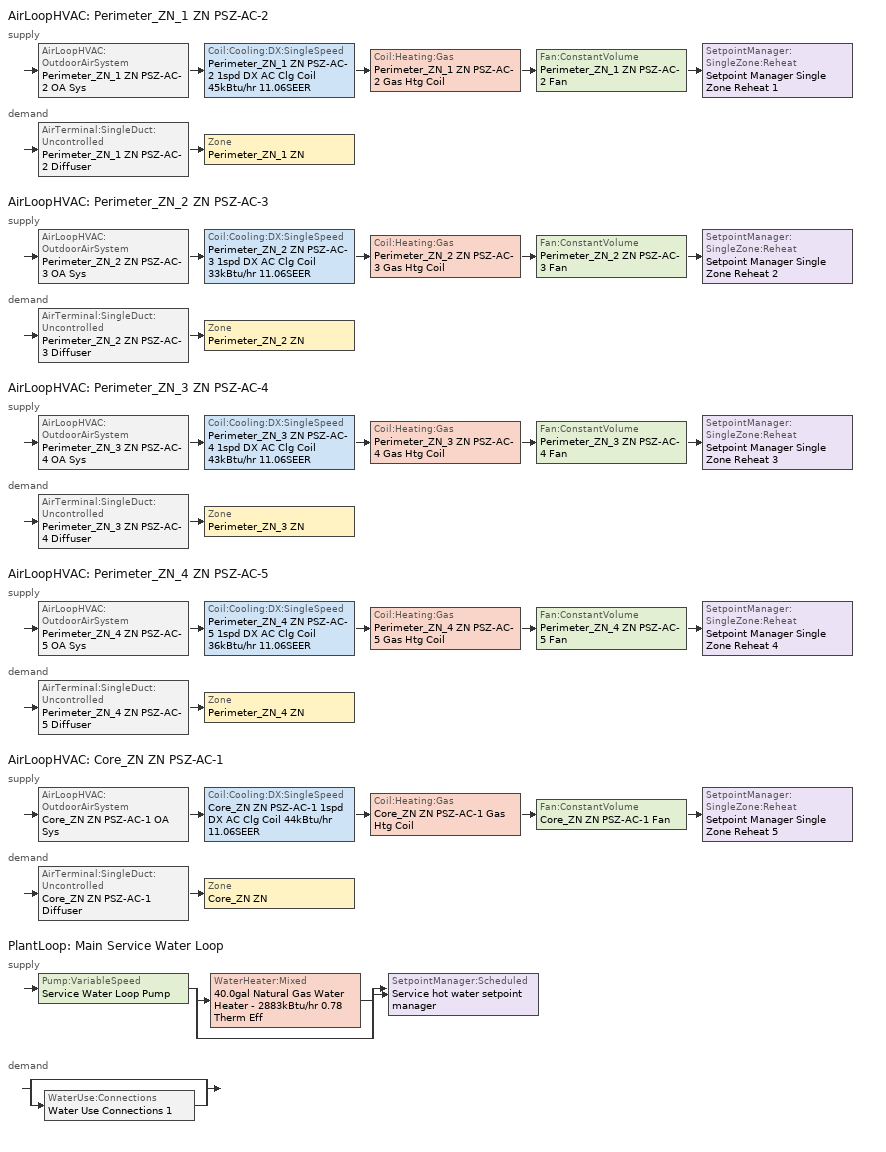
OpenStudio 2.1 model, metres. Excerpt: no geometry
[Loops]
AirLoopHVAC 'Perimeter_ZN_1 ZN PSZ-AC-2'
 supply: AirLoopHVAC:OutdoorAirSystem 'Perimeter_ZN_1 ZN PSZ-AC-2 OA Sys' > Coil:Cooling:DX:SingleSpeed 'Perimeter_ZN_1 ZN PSZ-AC-2 1spd DX AC Clg Coil 45kBtu/hr 11.06SEER' > Coil:Heating:Gas 'Perimeter_ZN_1 ZN PSZ-AC-2 Gas Htg Coil' > Fan:ConstantVolume 'Perimeter_ZN_1 ZN PSZ-AC-2 Fan' > SetpointManager:SingleZone:Reheat 'Setpoint Manager Single Zone Reheat 1'
 demand: AirTerminal:SingleDuct:Uncontrolled 'Perimeter_ZN_1 ZN PSZ-AC-2 Diffuser' > Zone 'Perimeter_ZN_1 ZN'
AirLoopHVAC 'Perimeter_ZN_2 ZN PSZ-AC-3'
 supply: AirLoopHVAC:OutdoorAirSystem 'Perimeter_ZN_2 ZN PSZ-AC-3 OA Sys' > Coil:Cooling:DX:SingleSpeed 'Perimeter_ZN_2 ZN PSZ-AC-3 1spd DX AC Clg Coil 33kBtu/hr 11.06SEER' > Coil:Heating:Gas 'Perimeter_ZN_2 ZN PSZ-AC-3 Gas Htg Coil' > Fan:ConstantVolume 'Perimeter_ZN_2 ZN PSZ-AC-3 Fan' > SetpointManager:SingleZone:Reheat 'Setpoint Manager Single Zone Reheat 2'
 demand: AirTerminal:SingleDuct:Uncontrolled 'Perimeter_ZN_2 ZN PSZ-AC-3 Diffuser' > Zone 'Perimeter_ZN_2 ZN'
AirLoopHVAC 'Perimeter_ZN_3 ZN PSZ-AC-4'
 supply: AirLoopHVAC:OutdoorAirSystem 'Perimeter_ZN_3 ZN PSZ-AC-4 OA Sys' > Coil:Cooling:DX:SingleSpeed 'Perimeter_ZN_3 ZN PSZ-AC-4 1spd DX AC Clg Coil 43kBtu/hr 11.06SEER' > Coil:Heating:Gas 'Perimeter_ZN_3 ZN PSZ-AC-4 Gas Htg Coil' > Fan:ConstantVolume 'Perimeter_ZN_3 ZN PSZ-AC-4 Fan' > SetpointManager:SingleZone:Reheat 'Setpoint Manager Single Zone Reheat 3'
 demand: AirTerminal:SingleDuct:Uncontrolled 'Perimeter_ZN_3 ZN PSZ-AC-4 Diffuser' > Zone 'Perimeter_ZN_3 ZN'
AirLoopHVAC 'Perimeter_ZN_4 ZN PSZ-AC-5'
 supply: AirLoopHVAC:OutdoorAirSystem 'Perimeter_ZN_4 ZN PSZ-AC-5 OA Sys' > Coil:Cooling:DX:SingleSpeed 'Perimeter_ZN_4 ZN PSZ-AC-5 1spd DX AC Clg Coil 36kBtu/hr 11.06SEER' > Coil:Heating:Gas 'Perimeter_ZN_4 ZN PSZ-AC-5 Gas Htg Coil' > Fan:ConstantVolume 'Perimeter_ZN_4 ZN PSZ-AC-5 Fan' > SetpointManager:SingleZone:Reheat 'Setpoint Manager Single Zone Reheat 4'
 demand: AirTerminal:SingleDuct:Uncontrolled 'Perimeter_ZN_4 ZN PSZ-AC-5 Diffuser' > Zone 'Perimeter_ZN_4 ZN'
AirLoopHVAC 'Core_ZN ZN PSZ-AC-1'
 supply: AirLoopHVAC:OutdoorAirSystem 'Core_ZN ZN PSZ-AC-1 OA Sys' > Coil:Cooling:DX:SingleSpeed 'Core_ZN ZN PSZ-AC-1 1spd DX AC Clg Coil 44kBtu/hr 11.06SEER' > Coil:Heating:Gas 'Core_ZN ZN PSZ-AC-1 Gas Htg Coil' > Fan:ConstantVolume 'Core_ZN ZN PSZ-AC-1 Fan' > SetpointManager:SingleZone:Reheat 'Setpoint Manager Single Zone Reheat 5'
 demand: AirTerminal:SingleDuct:Uncontrolled 'Core_ZN ZN PSZ-AC-1 Diffuser' > Zone 'Core_ZN ZN'
PlantLoop 'Main Service Water Loop'
 supply: Pump:VariableSpeed 'Service Water Loop Pump' > split
  | WaterHeater:Mixed '40.0gal Natural Gas Water Heater - 2883kBtu/hr 0.78 Therm Eff'
  | bypass
  join > SetpointManager:Scheduled 'Service hot water setpoint manager'
 demand: split
  | bypass
  | WaterUse:Connections 'Water Use Connections 1'
[Sizing:Zone] Zone Cooling Design Supply Air Temperature Input Method=SupplyAirTemperature; Zone Cooling Design Supply Air Temperature {C}=12.8; Zone Cooling Design Supply Air Temperature Difference {deltaC}=11.11; Zone Heating Design Supply Air Temperature Input Method=SupplyAirTemperature; Zone Heating Design Supply Air Temperature {C}=40; Zone Heating Design Supply Air Temperature Difference {deltaC}=11.11; Zone Cooling Design Supply Air Humidity Ratio {kg-H2O/kg-air}=0.0085; Zone Heating Design Supply Air Humidity Ratio {kg-H2O/kg-air}=0.008; Cooling Design Air Flow Method=DesignDay; Heating Design Air Flow Method=DesignDay; Account for Dedicated Outdoor Air System=No; Dedicated Outdoor Air System Control Strategy=NeutralSupplyAir; Dedicated Outdoor Air Low Setpoint Temperature for Design {C}=autosize; Dedicated Outdoor Air High Setpoint Temperature for Design {C}=autosize
Perimeter_ZN_2 ZN; Core_ZN ZN; Perimeter_ZN_1 ZN; Perimeter_ZN_3 ZN; Perimeter_ZN_4 ZN
[Zone equipment]
Perimeter_ZN_2 ZN: Perimeter_ZN_2 ZN PSZ-AC-3 Diffuser
Core_ZN ZN: Core_ZN ZN PSZ-AC-1 Diffuser
Perimeter_ZN_1 ZN: Perimeter_ZN_1 ZN PSZ-AC-2 Diffuser
Perimeter_ZN_3 ZN: Perimeter_ZN_3 ZN PSZ-AC-4 Diffuser
Perimeter_ZN_4 ZN: Perimeter_ZN_4 ZN PSZ-AC-5 Diffuser
[AirLoopHVAC] Design Supply Air Flow Rate {m3/s}=AutoSize
Name | Availability Schedule | Availability Manager
Perimeter_ZN_1 ZN PSZ-AC-2 | Always On Discrete | Availability Manager Night Cycle 1
Perimeter_ZN_2 ZN PSZ-AC-3 | Always On Discrete | Availability Manager Night Cycle 2
Perimeter_ZN_3 ZN PSZ-AC-4 | Always On Discrete | Availability Manager Night Cycle 3
Perimeter_ZN_4 ZN PSZ-AC-5 | Always On Discrete | Availability Manager Night Cycle 4
Core_ZN ZN PSZ-AC-1 | SmallOffice PSZ-AC Operation | Availability Manager Night Cycle 5
[Sizing:System] Type of Load to Size On=Sensible; Design Outdoor Air Flow Rate {m3/s}=Autosize; Minimum System Air Flow Ratio=1; Preheat Design Temperature {C}=7; Preheat Design Humidity Ratio {kg-H2O/kg-Air}=0.008; Precool Design Temperature {C}=12.8; Precool Design Humidity Ratio {kg-H2O/kg-Air}=0.008; Central Cooling Design Supply Air Temperature {C}=12.8; Central Heating Design Supply Air Temperature {C}=40; Sizing Option=Coincident; 100% Outdoor Air in Cooling=No; 100% Outdoor Air in Heating=No; Central Cooling Design Supply Air Humidity Ratio {kg-H2O/kg-Air}=0.0085; Central Heating Design Supply Air Humidity Ratio {kg-H2O/kg-Air}=0.008; Cooling Design Air Flow Method=DesignDay; Cooling Design Air Flow Rate {m3/s}=0; Heating Design Air Flow Method=DesignDay; Heating Design Air Flow Rate {m3/s}=0; System Outdoor Air Method=ZoneSum; Zone Maximum Outdoor Air Fraction=1; Cooling Supply Air Flow Rate Per Floor Area {m3/s-m2}=0.00996765; Cooling Fraction of Autosized Cooling Supply Air Flow Rate=1; Cooling Supply Air Flow Rate Per Unit Cooling Capacity {m3/s-W}=3.94755e-05; Heating Supply Air Flow Rate Per Floor Area {m3/s-m2}=0.00996765; Heating Fraction of Autosized Heating Supply Air Flow Rate=1; Heating Fraction of Autosized Cooling Supply Air Flow Rate=1; Heating Supply Air Flow Rate Per Unit Heating Capacity {m3/s-W}=3.15882e-05; Cooling Design Capacity Method=CoolingDesignCapacity; Cooling Design Capacity {W}=autosize; Cooling Design Capacity Per Floor Area {W/m2}=234.7; Fraction of Autosized Cooling Design Capacity=1; Heating Design Capacity Method=HeatingDesignCapacity; Heating Design Capacity {W}=autosize; Heating Design Capacity Per Floor Area {W/m2}=157; Fraction of Autosized Heating Design Capacity=1; Central Cooling Capacity Control Method=OnOff
Perimeter_ZN_1 ZN PSZ-AC-2; Perimeter_ZN_2 ZN PSZ-AC-3; Perimeter_ZN_3 ZN PSZ-AC-4; Perimeter_ZN_4 ZN PSZ-AC-5; Core_ZN ZN PSZ-AC-1
[SetpointManager:SingleZone:Reheat] Minimum Supply Air Temperature {C}=10; Maximum Supply Air Temperature {C}=50
Name | Control Zone
Setpoint Manager Single Zone Reheat 1 | Perimeter_ZN_1 ZN
Setpoint Manager Single Zone Reheat 2 | Perimeter_ZN_2 ZN
Setpoint Manager Single Zone Reheat 3 | Perimeter_ZN_3 ZN
Setpoint Manager Single Zone Reheat 4 | Perimeter_ZN_4 ZN
Setpoint Manager Single Zone Reheat 5 | Core_ZN ZN
[Fan:ConstantVolume] Availability Schedule=SmallOffice PSZ-AC Operation; Fan Efficiency=0.53625; Pressure Rise {Pa}=622.722; Maximum Flow Rate {m3/s}=AutoSize; Motor Efficiency=0.825
Perimeter_ZN_1 ZN PSZ-AC-2 Fan; Perimeter_ZN_2 ZN PSZ-AC-3 Fan; Perimeter_ZN_3 ZN PSZ-AC-4 Fan; Perimeter_ZN_4 ZN PSZ-AC-5 Fan; Core_ZN ZN PSZ-AC-1 Fan
[Coil:Heating:Gas] Availability Schedule=Always On Discrete; Gas Burner Efficiency=0.78; Nominal Capacity {W}=AutoSize; Parasitic Electric Load {W}=0; Parasitic Gas Load {W}=0
Perimeter_ZN_1 ZN PSZ-AC-2 Gas Htg Coil; Perimeter_ZN_2 ZN PSZ-AC-3 Gas Htg Coil; Perimeter_ZN_3 ZN PSZ-AC-4 Gas Htg Coil; Perimeter_ZN_4 ZN PSZ-AC-5 Gas Htg Coil; Core_ZN ZN PSZ-AC-1 Gas Htg Coil
[Coil:Cooling:DX:SingleSpeed] Availability Schedule=Always On Discrete; Rated Total Cooling Capacity {W}=autosize; Rated Sensible Heat Ratio=autosize; Rated COP {W/W}=3.26872; Rated Air Flow Rate {m3/s}=autosize; Rated Evaporator Fan Power Per Volume Flow Rate {W/(m3/s)}=773.3; Condenser Type=AirCooled; Evaporative Condenser Effectiveness=0; Evaporative Condenser Air Flow Rate {m3/s}=Autosize; Evaporative Condenser Pump Rated Power Consumption {W}=Autosize; Crankcase Heater Capacity {W}=0; Maximum Outdoor Dry-Bulb Temperature for Crankcase Heater Operation {C}=0; Basin Heater Capacity {W/K}=0; Basin Heater Setpoint Temperature {C}=10
Name | Total Cooling Capacity Function of Temperature Curve | Total Cooling Capacity Function of Flow Fraction Curve | Energy Input Ratio Function of Temperature Curve | Energy Input Ratio Function of Flow Fraction Curve | Part Load Fraction Correlation Curve
Perimeter_ZN_1 ZN PSZ-AC-2 1spd DX AC Clg Coil 45kBtu/hr 11.06SEER | DOE Ref DX Clg Coil Cool-Cap-fT 1 | DOE Ref DX Clg Coil Cool-CAP-fFlow 1 | DOE Ref DX Clg Coil Cool-EIR-fT 1 | DOE Ref DX Clg Coil Cool-EIR-fFlow 1 | DOE Ref DX Clg Coil Cool-PLF-fPLR 1
Perimeter_ZN_2 ZN PSZ-AC-3 1spd DX AC Clg Coil 33kBtu/hr 11.06SEER | DOE Ref DX Clg Coil Cool-Cap-fT 2 | DOE Ref DX Clg Coil Cool-CAP-fFlow 2 | DOE Ref DX Clg Coil Cool-EIR-fT 2 | DOE Ref DX Clg Coil Cool-EIR-fFlow 2 | DOE Ref DX Clg Coil Cool-PLF-fPLR 2
Perimeter_ZN_3 ZN PSZ-AC-4 1spd DX AC Clg Coil 43kBtu/hr 11.06SEER | DOE Ref DX Clg Coil Cool-Cap-fT 3 | DOE Ref DX Clg Coil Cool-CAP-fFlow 3 | DOE Ref DX Clg Coil Cool-EIR-fT 3 | DOE Ref DX Clg Coil Cool-EIR-fFlow 3 | DOE Ref DX Clg Coil Cool-PLF-fPLR 3
Perimeter_ZN_4 ZN PSZ-AC-5 1spd DX AC Clg Coil 36kBtu/hr 11.06SEER | DOE Ref DX Clg Coil Cool-Cap-fT 4 | DOE Ref DX Clg Coil Cool-CAP-fFlow 4 | DOE Ref DX Clg Coil Cool-EIR-fT 4 | DOE Ref DX Clg Coil Cool-EIR-fFlow 4 | DOE Ref DX Clg Coil Cool-PLF-fPLR 4
Core_ZN ZN PSZ-AC-1 1spd DX AC Clg Coil 44kBtu/hr 11.06SEER | DOE Ref DX Clg Coil Cool-Cap-fT | DOE Ref DX Clg Coil Cool-CAP-fFlow | DOE Ref DX Clg Coil Cool-EIR-fT | DOE Ref DX Clg Coil Cool-EIR-fFlow | DOE Ref DX Clg Coil Cool-PLF-fPLR
[Controller:OutdoorAir] Minimum Outdoor Air Flow Rate {m3/s}=0; Maximum Outdoor Air Flow Rate {m3/s}=Autosize; Economizer Control Type=NoEconomizer; Economizer Control Action Type=ModulateFlow; Economizer Maximum Limit Dry-Bulb Temperature {C}=28; Economizer Maximum Limit Enthalpy {J/kg}=64000; Economizer Minimum Limit Dry-Bulb Temperature {C}=-100; Lockout Type=LockoutWithCompressor; Minimum Limit Type=FixedMinimum; Minimum Outdoor Air Schedule=Always On Discrete; High Humidity Control=No; Heat Recovery Bypass Control Type=BypassWhenOAFlowGreaterThanMinimum
Name | Controller Mechanical Ventilation
Perimeter_ZN_1 ZN PSZ-AC-2 OA Sys Controller | Controller Mechanical Ventilation 1
Perimeter_ZN_2 ZN PSZ-AC-3 OA Sys Controller | Controller Mechanical Ventilation 2
Perimeter_ZN_3 ZN PSZ-AC-4 OA Sys Controller | Controller Mechanical Ventilation 3
Perimeter_ZN_4 ZN PSZ-AC-5 OA Sys Controller | Controller Mechanical Ventilation 4
Core_ZN ZN PSZ-AC-1 OA Sys Controller | Controller Mechanical Ventilation 5
[Controller:MechanicalVentilation] Availability Schedule=Always On Discrete; System Outdoor Air Method=ZoneSum
Controller Mechanical Ventilation 1; Controller Mechanical Ventilation 2; Controller Mechanical Ventilation 3; Controller Mechanical Ventilation 4; Controller Mechanical Ventilation 5
[AirLoopHVAC:OutdoorAirSystem]
Name | Controller
Perimeter_ZN_1 ZN PSZ-AC-2 OA Sys | Perimeter_ZN_1 ZN PSZ-AC-2 OA Sys Controller
Perimeter_ZN_2 ZN PSZ-AC-3 OA Sys | Perimeter_ZN_2 ZN PSZ-AC-3 OA Sys Controller
Perimeter_ZN_3 ZN PSZ-AC-4 OA Sys | Perimeter_ZN_3 ZN PSZ-AC-4 OA Sys Controller
Perimeter_ZN_4 ZN PSZ-AC-5 OA Sys | Perimeter_ZN_4 ZN PSZ-AC-5 OA Sys Controller
Core_ZN ZN PSZ-AC-1 OA Sys | Core_ZN ZN PSZ-AC-1 OA Sys Controller
[AvailabilityManager:NightCycle] Control Type=CycleOnAny; Thermostat Tolerance {deltaC}=1; Cycling Run Time {s}=3600
Availability Manager Night Cycle 1; Availability Manager Night Cycle 2; Availability Manager Night Cycle 3; Availability Manager Night Cycle 4; Availability Manager Night Cycle 5
[AirTerminal:SingleDuct:Uncontrolled] Availability Schedule=Always On Discrete; Maximum Air Flow Rate {m3/s}=AutoSize
Perimeter_ZN_1 ZN PSZ-AC-2 Diffuser; Perimeter_ZN_2 ZN PSZ-AC-3 Diffuser; Perimeter_ZN_3 ZN PSZ-AC-4 Diffuser; Perimeter_ZN_4 ZN PSZ-AC-5 Diffuser; Core_ZN ZN PSZ-AC-1 Diffuser
[PlantLoop]
Main Service Water Loop: Maximum Loop Temperature {C}=60; Minimum Loop Temperature {C}=10; Plant Loop Volume {m3}=Autocalculate; Load Distribution Scheme=Optimal
[Sizing:Plant]
Main Service Water Loop: Loop Type=Heating; Design Loop Exit Temperature {C}=60; Loop Design Temperature Difference {deltaC}=5; Sizing Option=NonCoincident; Zone Timesteps in Averaging Window=1; Coincident Sizing Factor Mode=None
[SetpointManager:Scheduled]
Service hot water setpoint manager: Control Variable=Temperature; Schedule=Service Water Loop Temp - 140F
[Pump:VariableSpeed]
Service Water Loop Pump: Rated Pump Head {Pa}=0.001; Motor Efficiency=0.825; Pump Control Type=Intermittent
[WaterHeater:Mixed]
40.0gal Natural Gas Water Heater - 2883kBtu/hr 0.78 Therm Eff: Tank Volume {m3}=0.151416; Setpoint Temperature Schedule=Service Water Loop Temp - 140F; Deadband Temperature Difference {deltaC}=2; Maximum Temperature Limit {C}=82.2222; Heater Control Type=Cycle; Heater Maximum Capacity {W}=844924; Heater Fuel Type=NaturalGas; Heater Thermal Efficiency=0.78; Off Cycle Parasitic Fuel Consumption Rate {W}=19.9992; Off Cycle Parasitic Fuel Type=NaturalGas; Off Cycle Parasitic Heat Fraction to Tank=0.8; On Cycle Parasitic Fuel Consumption Rate {W}=19.9992; On Cycle Parasitic Fuel Type=NaturalGas; On Cycle Parasitic Heat Fraction to Tank=0; Ambient Temperature Indicator=Schedule; Ambient Temperature Schedule=Water Heater Ambient Temp Schedule - 70F; Off Cycle Loss Coefficient to Ambient Temperature {W/K}=5.99799; On Cycle Loss Coefficient to Ambient Temperature {W/K}=5.99799; Use Side Effectiveness=1; Source Side Effectiveness=1; Use Side Design Flow Rate {m3/s}=autosize; Source Side Design Flow Rate {m3/s}=autosize; Indirect Water Heating Recovery Time {hr}=1.5
[WaterUse:Connections]
Water Use Connections 1: Water Use Equipment Name 1=Main Service Water Use 0.05gal/min
[WaterUse:Equipment:Definition]
Main Service Water Use Def 0.05gal/min: Peak Flow Rate {m3/s}=3.15451e-06; Target Temperature Schedule=Mixed Water At Faucet Temp - 110F; Sensible Fraction Schedule=Fraction Sensible - 0.2; Latent Fraction Schedule=Fraction Latent - 0.05
[WaterUse:Equipment]
Main Service Water Use 0.05gal/min: Water Use Equipment Definition=Main Service Water Use Def 0.05gal/min; Flow Rate Fraction Schedule=OfficeSmall BLDG_SWH_SCH
[Schedule:Ruleset]
Name | Default Day Schedule | Summer Design Day Schedule | Winter Design Day Schedule
SmallOffice PSZ-AC Operation | SmallOffice PSZ-AC Operation Default | SmallOffice PSZ-AC Operation Summer Design Day 1 | SmallOffice PSZ-AC Operation Winter Design Day
Service Water Loop Temp - 140F | Service Water Loop Temp - 140F Default
Water Heater Ambient Temp Schedule - 70F | Water Heater Ambient Temp Schedule - 70F Default
Fraction Sensible - 0.2 | Schedule Day 24
Fraction Latent - 0.05 | Schedule Day 25
Mixed Water At Faucet Temp - 110F | Schedule Day 26
OfficeSmall BLDG_SWH_SCH | OfficeSmall BLDG_SWH_SCH Default | OfficeSmall BLDG_SWH_SCH Summer Design Day | OfficeSmall BLDG_SWH_SCH Winter Design Day
[Schedule:Day]
SmallOffice PSZ-AC Operation Default; SmallOffice PSZ-AC Operation Summer Design Day 1: 7, 0, 0, 22, 0, 1, 24, 0, 0
SmallOffice PSZ-AC Operation Winter Design Day; Schedule Day 31: 24, 0, 0
SmallOffice PSZ-AC Operation Sat|WntrDsn Day: 6, 0, 0, 18, 0, 1, 24, 0, 0
Service Water Loop Temp - 140F Default: 24, 0, 60
Water Heater Ambient Temp Schedule - 70F Default: 24, 0, 21.1111
Schedule Day 24: 24, 0, 0.2
Schedule Day 25: 24, 0, 0.05
Schedule Day 26: 24, 0, 43.3333
OfficeSmall BLDG_SWH_SCH Default: 5, 0, 0.05, 6, 0, 0.08, 7, 0, 0.07, 8, 0, 0.11, 9, 0, 0.15, 10, 0, 0.21, 11, 0, 0.19, 12, 0, 0.23, 13, 0, 0.2, 14, 0, 0.19, 15, 0, 0.15, 16, 0, 0.12, 17, 0, 0.14, 21, 0, 0.07, 22, 0, 0.09, 24, 0, 0.05
OfficeSmall BLDG_SWH_SCH Winter Design Day; OfficeSmall BLDG_SWH_SCH Summer Design Day: 7, 0, 0, 8, 0, 0.27, 9, 0, 0.55, 11, 0, 0.64, 12, 0, 0.82, 13, 0, 1, 14, 0, 0.91, 16, 0, 0.55, 17, 0, 0.73, 19, 0, 0.37, 20, 0, 0.18, 21, 0, 0.27, 22, 0, 0.09, 24, 0, 0
OfficeSmall BLDG_SWH_SCH WntrDsn|SmrDsn|Wkdy Day: 5, 0, 0.05, 6, 0, 0.08, 7, 0, 0.07, 8, 0, 0.11, 9, 0, 0.15, 10, 0, 0.21, 11, 0, 0.19, 12, 0, 0.23, 13, 0, 0.2, 14, 0, 0.19, 15, 0, 0.15, 16, 0, 0.12, 21, 0, 0.07, 22, 0, 0.09, 24, 0, 0.05
Schedule Day 32: 5, 0, 0.04, 6, 0, 0.07, 11, 0, 0.04, 13, 0, 0.06, 14, 0, 0.09, 15, 0, 0.06, 21, 0, 0.04, 22, 0, 0.07, 24, 0, 0.04
[Schedule:Rule]
Name | Schedule Ruleset | Rule Order | Day Schedule | Apply Saturday | Date Specification Type | Start Month | Start Day | End Month | End Day | Apply Monday | Apply Tuesday | Apply Wednesday | Apply Thursday | Apply Friday | Apply Sunday
Schedule Rule 14 | SmallOffice PSZ-AC Operation | 1 | SmallOffice PSZ-AC Operation Sat|WntrDsn Day | Yes | DateRange | 1 | 1 | 12 | 31
Schedule Rule 17 | OfficeSmall BLDG_SWH_SCH | 1 | OfficeSmall BLDG_SWH_SCH WntrDsn|SmrDsn|Wkdy Day |  | DateRange | 1 | 1 | 12 | 31 | Yes | Yes | Yes | Yes | Yes
Schedule Rule 18 | SmallOffice PSZ-AC Operation | 0 | Schedule Day 31 |  |  |  |  |  |  |  |  |  |  |  | Yes
Schedule Rule 19 | OfficeSmall BLDG_SWH_SCH | 0 | Schedule Day 32 |  |  |  |  |  |  |  |  |  |  |  | Yes
[Schedule:Constant]
Always On Discrete: Value=1
[Curve:Biquadratic] Minimum Value of x=-100; Maximum Value of x=100; Minimum Value of y=-100; Maximum Value of y=100
Name | Coefficient1 Constant | Coefficient2 x | Coefficient3 x**2 | Coefficient4 y | Coefficient5 y**2 | Coefficient6 x*y
DOE Ref DX Clg Coil Cool-Cap-fT; DOE Ref DX Clg Coil Cool-Cap-fT 1; DOE Ref DX Clg Coil Cool-Cap-fT 2; DOE Ref DX Clg Coil Cool-Cap-fT 3; DOE Ref DX Clg Coil Cool-Cap-fT 4 | 0.971212 | -0.0152755 | 0.00144345 | -0.00039321 | -6.8364e-06 | -0.000290596
DOE Ref DX Clg Coil Cool-EIR-fT; DOE Ref DX Clg Coil Cool-EIR-fT 1; DOE Ref DX Clg Coil Cool-EIR-fT 2; DOE Ref DX Clg Coil Cool-EIR-fT 3; DOE Ref DX Clg Coil Cool-EIR-fT 4 | 0.286871 | 0.0239022 | -0.000810648 | 0.0134585 | 0.000338936 | -0.000487004
[Curve:Quadratic] Coefficient1 Constant=0.909496; Coefficient2 x=0.0986477; Coefficient3 x**2=-0.00819488; Minimum Value of x=0; Maximum Value of x=1
DOE Ref DX Clg Coil Cool-PLF-fPLR; DOE Ref DX Clg Coil Cool-PLF-fPLR 1; DOE Ref DX Clg Coil Cool-PLF-fPLR 2; DOE Ref DX Clg Coil Cool-PLF-fPLR 3; DOE Ref DX Clg Coil Cool-PLF-fPLR 4
[Curve:Cubic] Coefficient1 Constant=1; Coefficient2 x=0; Coefficient3 x**2=0; Coefficient4 x**3=0; Minimum Value of x=-100; Maximum Value of x=100
DOE Ref DX Clg Coil Cool-CAP-fFlow; DOE Ref DX Clg Coil Cool-EIR-fFlow; DOE Ref DX Clg Coil Cool-CAP-fFlow 1; DOE Ref DX Clg Coil Cool-EIR-fFlow 1; DOE Ref DX Clg Coil Cool-CAP-fFlow 2; DOE Ref DX Clg Coil Cool-EIR-fFlow 2; DOE Ref DX Clg Coil Cool-CAP-fFlow 3; DOE Ref DX Clg Coil Cool-EIR-fFlow 3; DOE Ref DX Clg Coil Cool-CAP-fFlow 4; DOE Ref DX Clg Coil Cool-EIR-fFlow 4
